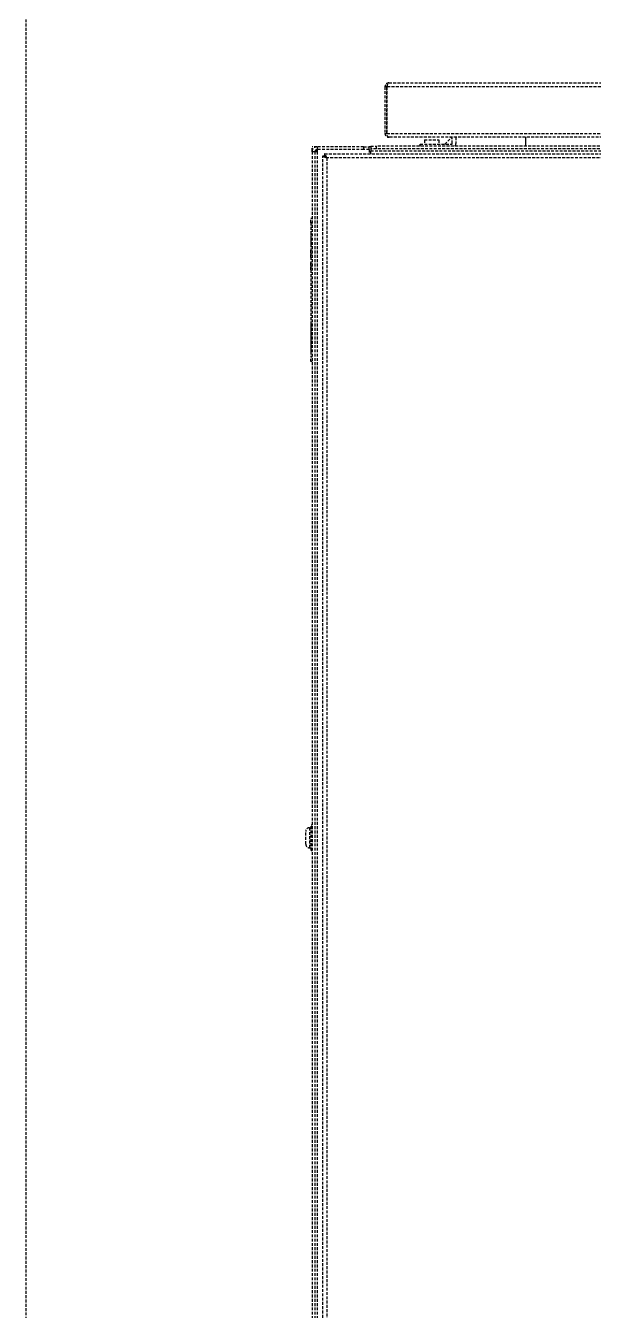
# Model space of a CAD drawing. Extents: x -76427 to 292734, y -42117 to 131250.
# Drawn here: x 6475 to 6871, y 11582 to 12480 of the extents above; entities that cross this region are included whole.
import ezdxf

# ---------------------------------------------------------------- set-up
doc = ezdxf.new("R2010")
doc.units = 0
doc.header["$LTSCALE"] = 10
doc.linetypes.add('XFM7Q10PV-200K$0$18P6-XFM7QB2-PV$0$HIDDEN', pattern=[0.3, 0.2, -0.1])
doc.layers.add('XFM7Q10PV-200K$0$PV-EQ(FUTURE)', color=252, linetype='XFM7Q10PV-200K$0$18P6-XFM7QB2-PV$0$HIDDEN')

# ---------------------------------------------------------------- blocks, each defined once
blk = doc.blocks.new('XFM7Q10PV-200K$0$PV-主機 - Mega-V57-CUB_L40')
for p, q in [((438.04, 1444.4), (446.92, 1444.4)), ((921.48, 1440), (-921.52, 1440)), ((921.48, 1438), (-921.52, 1438)), ((921.48, 1436.5), (-921.52, 1436.5)), ((433.58, 1440.5), (451.38, 1440.5)), ((433.58, 1440.5), (433.58, 1440)), ((449.48, 1441.84), (435.48, 1441.84)), ((435.48, 1441.84), (435.48, 1440.5)), ((449.48, 1441.84), (449.48, 1440.5)), ((451.38, 1440.5), (451.38, 1440)), ((774.98, 1440.8), (777.98, 1440.8)), ((774.98, 1440), (774.98, 1440.8)), ((871.98, 1440.8), (777.98, 1440.8)), ((777.98, 1440), (777.98, 1440.8)), ((781.88, 1440.81), (781.86, 1440.81)), ((781.86, 1440.8), (781.86, 1440.81)), ((781.91, 1440.81), (781.88, 1440.81)), ((781.88, 1440.8), (781.88, 1440.81)), ((781.95, 1440.81), (781.91, 1440.81)), ((781.91, 1440.8), (781.91, 1440.81)), ((781.98, 1440.81), (781.95, 1440.81)), ((781.95, 1440.8), (781.95, 1440.81)), ((802.08, 1440.81), (781.98, 1440.81)), ((781.98, 1440.8), (781.98, 1440.81)), ((802.1, 1440.81), (802.08, 1440.81)), ((802.08, 1440.8), (802.08, 1440.81)), ((802.12, 1440.81), (802.1, 1440.81)), ((802.1, 1440.8), (802.1, 1440.81)), ((802.16, 1440.81), (802.12, 1440.81)), ((802.12, 1440.8), (802.12, 1440.81)), ((802.16, 1440.8), (802.16, 1440.81)), ((839.17, 1440.8), (839.17, 1440.9)), ((839.17, 1440.9), (844.41, 1440.9)), ((844.41, 1440.8), (844.41, 1440.9)), ((847.74, 1440.9), (852.98, 1440.9)), ((847.74, 1440.8), (847.74, 1440.9)), ((852.98, 1440.8), (852.98, 1440.9)), ((857.71, 1440.85), (855.48, 1440.85)), ((855.48, 1440.8), (855.48, 1440.85)), ((857.71, 1440.8), (857.71, 1440.85)), ((862.15, 1440.85), (858.82, 1440.85)), ((858.82, 1440.8), (858.82, 1440.85)), ((862.15, 1440.8), (862.15, 1440.85)), ((865.48, 1440.85), (863.26, 1440.85)), ((863.26, 1440.8), (863.26, 1440.85)), ((865.48, 1440.8), (865.48, 1440.85)), ((871.98, 1440.8), (874.98, 1440.8)), ((871.98, 1440), (871.98, 1440.8)), ((874.98, 1440), (874.98, 1440.8)), ((921.48, 1440), (921.98, 1440)), ((921.48, 1438), (921.48, 1440)), ((921.48, 1436.5), (921.48, 1438)), ((922.98, 1436.5), (921.48, 1436.5)), ((921.98, 1439.96), (921.98, 1440)), ((921.98, 1440), (924.98, 1440)), ((921.98, 1436.5), (921.98, 1437.91)), ((922.98, 1404), (922.98, 1436.5)), ((924.98, 1436.5), (922.98, 1436.5)), ((924.98, 1436.5), (924.98, 1440)), ((924.98, 1404), (924.98, 1436.5)), ((-918.7, 1432.5), (918.65, 1432.5)), ((917.23, 1429.75), (-917.27, 1429.75)), ((917.23, 600.25), (917.23, 1429.75)), ((918.37, 1431.18), (918.73, 1431.18)), ((918.65, 1432.5), (918.65, 1431.25)), ((919.98, 1431.18), (918.73, 1431.18)), ((919.98, 1431.18), (919.98, 598.82)), ((922.98, 1400), (919.98, 1400)), ((924.98, 1404), (922.98, 1404)), ((922.98, 1400), (922.98, 1404)), ((922.98, 1400), (924.98, 1400)), ((924.98, 1404), (924.98, 1400)), ((924.98, 1399), (924.98, 1400)), ((919.98, 1399), (921.98, 1399)), ((923.48, 1399), (921.98, 1399)), ((921.98, -1369), (921.98, 1399)), ((923.48, 1395), (923.48, 1399)), ((925.48, 1399), (923.48, 1399)), ((923.48, 1395), (925.48, 1395)), ((923.48, -1365), (923.48, 1395)), ((925.48, 1399), (925.48, 1395)), ((925.48, -1365), (925.48, 1395)), ((931.6, 1386.3), (931.6, 1386.23)), ((931.61, 1386.3), (931.6, 1386.3)), ((931.6, 741.87), (931.6, 1386.23)), ((934.35, 1389.05), (934.35, 1387.8)), ((966.85, 1389.05), (934.35, 1389.05)), ((966.85, 1387.8), (934.35, 1387.8)), ((934.35, 1387.73), (934.35, 740.37)), ((934.35, 1387.73), (966.85, 1387.73)), ((966.85, 1387.8), (966.85, 1389.05)), ((966.85, 740.37), (966.85, 1387.73)), ((969.6, 1386.3), (969.6, 741.8)), ((925.48, 1364.5), (926.8, 1364.5)), ((926.8, 1364.5), (926.8, 1342.5)), ((929.8, 1361.5), (926.8, 1361.5)), ((929.8, 1361.5), (929.8, 1351.5)), ((929.8, 1351.5), (926.8, 1351.5)), ((926.8, 1347.24), (931.6, 1342.44)), ((927.3, 1342), (931.6, 1342)), ((931.6, 1339.5), (927.3, 1339.5)), ((931.6, 1291), (925.48, 1291)), ((925.48, 1290.74), (931.6, 1290.74))]:
    blk.add_line(p, q)
for centre, radius, start, end in [((438.04, 1441.84), 2.56, 90, 180), ((446.92, 1441.84), 2.56, 0, 90), ((921.48, 1436.5), 3.5, 0, 90), ((921.48, 1436.5), 1.5, 0, 90), ((934.35, 1386.3), 1.5, 90, 111.00265), ((927.3, 1342.5), 3, 232.43868, 270), ((927.3, 1342.5), 0.5, 180, 270)]:
    blk.add_arc(centre, radius, start, end)
for points, knots in [([(917.23, 1429.75), (917.56, 1430.75), (917.88, 1431.72), (918.21, 1432.18), (918.36, 1432.39), (918.51, 1432.5), (918.65, 1432.5)], [0, 0, 0, 0, 1.087346, 1.087346, 1.087346, 1.570796, 1.570796, 1.570796, 1.570796]), ([(917.23, 1429.75), (917.61, 1430.38), (917.99, 1430.99), (918.38, 1431.18), (918.47, 1431.23), (918.56, 1431.25), (918.65, 1431.25)], [0, 0, 0, 0, 1.265256, 1.265256, 1.265256, 1.570796, 1.570796, 1.570796, 1.570796]), ([(918.73, 1431.18), (918.73, 1430.8), (918.28, 1430.41), (917.68, 1430.03), (917.53, 1429.94), (917.38, 1429.84), (917.23, 1429.75)], [0, 0, 0, 0, 1.265256, 1.265256, 1.265256, 1.570796, 1.570796, 1.570796, 1.570796]), ([(917.23, 1429.75), (918.22, 1430.08), (919.2, 1430.41), (919.66, 1430.74), (919.87, 1430.89), (919.98, 1431.03), (919.98, 1431.18)], [0, 0, 0, 0, 1.087346, 1.087346, 1.087346, 1.570796, 1.570796, 1.570796, 1.570796]), ([(934.35, 1389.05), (933.41, 1389.05), (932.48, 1388.52), (932, 1387.71), (931.74, 1387.29), (931.6, 1386.79), (931.6, 1386.3)], [0, 0, 0, 0, 1.030866, 1.030866, 1.030866, 1.570796, 1.570796, 1.570796, 1.570796]), ([(931.6, 1386.23), (931.6, 1386.74), (932.13, 1387.25), (932.94, 1387.52), (933.36, 1387.65), (933.86, 1387.73), (934.35, 1387.73)], [-1.570796, -1.570796, -1.570796, -1.570796, -0.539931, -0.539931, -0.539931, 0, 0, 0, 0]), ([(969.6, 1386.3), (969.6, 1387.3), (969.01, 1388.27), (968.13, 1388.73), (967.74, 1388.94), (967.3, 1389.05), (966.85, 1389.05)], [0, 0, 0, 0, 1.087346, 1.087346, 1.087346, 1.570796, 1.570796, 1.570796, 1.570796]), ([(967.89, 1387.37), (967.73, 1387.53), (967.53, 1387.66), (967.31, 1387.73), (967.16, 1387.78), (967.01, 1387.8), (966.85, 1387.8)], [0.7978126, 0.7978126, 0.7978126, 0.7978126, 1.2652557, 1.2652557, 1.2652557, 1.5707963, 1.5707963, 1.5707963, 1.5707963]), ([(966.85, 1387.73), (967.85, 1387.4), (968.83, 1387.07), (969.29, 1386.74), (969.5, 1386.59), (969.6, 1386.45), (969.6, 1386.3)], [0, 0, 0, 0, 1.087346, 1.087346, 1.087346, 1.570796, 1.570796, 1.570796, 1.570796])]:
    blk.add_open_spline(points, degree=3, knots=knots)
blk = doc.blocks.new('XFM7Q10PV-200K')
at = {"layer": 'XFM7Q10PV-200K$0$PV-EQ(FUTURE)'}
blk.add_lwpolyline([(6475, 10345), (9725, 10345), (9725, 12595), (6475, 12595)], close=True, dxfattribs=at)
at = {"layer": 'XFM7Q10PV-200K$0$PV-EQ(FUTURE)', "rotation": 90}
blk.add_blockref('XFM7Q10PV-200K$0$PV-主機 - Mega-V57-CUB_L40', (8115, 11470.02), dxfattribs=at)

msp = doc.modelspace()

# ---------------------------------------------------------------- block references
msp.add_blockref('XFM7Q10PV-200K', (0, 0))

doc.saveas('drawing.dxf')
